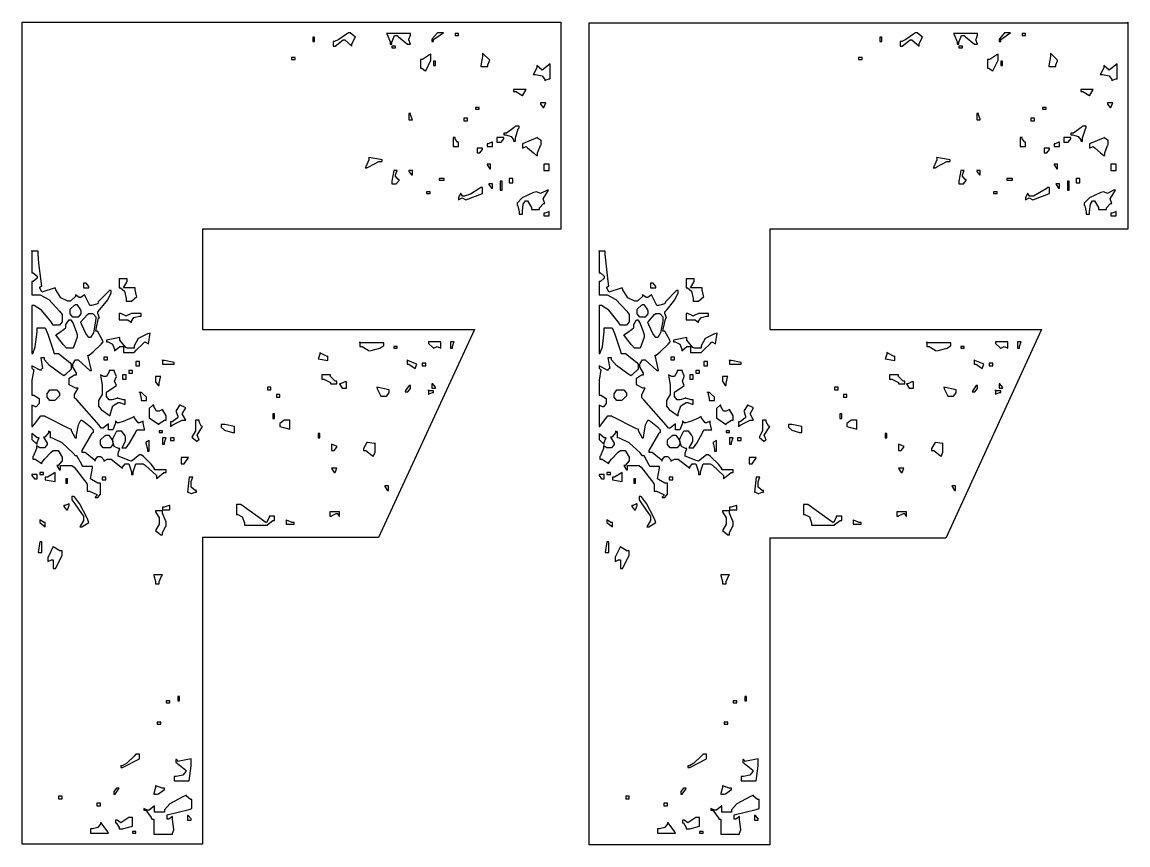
# Model space of a CAD drawing. Extents: x 85 to 270, y 27 to 328.
# Drawn here: x 158.36 to 202.25, y 194.13 to 226.8 of the extents above; entities that cross this region are included whole.
import ezdxf

# ---------------------------------------------------------------- set-up
doc = ezdxf.new("R2010")
doc.units = 0
doc.header["$MEASUREMENT"] = 0

msp = doc.modelspace()

# ---------------------------------------------------------------- linework, layer by layer
at = {"color": 7}
for points in [[(179.74, 226.8), (179.74, 218.582), (165.523, 218.582), (165.523, 214.595), (176.319, 214.595), (172.508, 206.339), (165.523, 206.339), (165.523, 194.168), (158.361, 194.168), (158.361, 226.8), (179.74, 226.8)], [(202.248, 226.8), (202.248, 218.582), (188.031, 218.582), (188.031, 214.595), (198.826, 214.595), (195.016, 206.305), (188.031, 206.305), (188.031, 194.134), (180.869, 194.134), (180.869, 226.766), (202.248, 226.766), (202.248, 226.8)], [(169.898, 226.024), (169.969, 226.024), (169.969, 226.201), (169.898, 226.201), (169.898, 226.024)], [(170.708, 226.024), (170.708, 225.848), (170.78, 225.848), (171.097, 226.095), (171.167, 226.095), (171.45, 225.848), (171.45, 225.936), (171.564, 226.167), (171.59, 226.201), (171.38, 226.377), (171.31, 226.377), (171.23, 226.316), (170.929, 226.109), (170.764, 226.024), (170.708, 226.024)], [(172.825, 226.343), (172.852, 226.308), (172.967, 226.016), (172.967, 225.918), (173.038, 225.918), (173.038, 226.006), (173.142, 226.271), (173.178, 226.271), (173.25, 226.271), (173.294, 226.219), (173.658, 225.918), (173.779, 225.918), (173.707, 226.095), (173.716, 226.122), (173.779, 226.288), (173.779, 226.343), (172.825, 226.343)], [(174.625, 226.095), (174.625, 226.024), (174.695, 226.024), (174.695, 226.113), (175.022, 226.333), (175.084, 226.377), (174.872, 226.377), (174.844, 226.369), (174.642, 226.139), (174.625, 226.095)], [(175.543, 226.271), (175.683, 226.271), (175.683, 226.343), (175.543, 226.343), (175.543, 226.271)], [(192.404, 226.024), (192.476, 226.024), (192.476, 226.201), (192.404, 226.201), (192.404, 226.024)], [(193.216, 226.024), (193.216, 225.848), (193.286, 225.848), (193.605, 226.095), (193.675, 226.095), (193.958, 225.848), (193.958, 225.936), (194.07, 226.167), (194.098, 226.201), (193.887, 226.377), (193.815, 226.377), (193.736, 226.316), (193.437, 226.109), (193.271, 226.024), (193.216, 226.024)], [(195.333, 226.343), (195.359, 226.308), (195.475, 226.016), (195.475, 225.918), (195.545, 225.918), (195.545, 226.006), (195.65, 226.271), (195.685, 226.271), (195.756, 226.271), (195.8, 226.219), (196.164, 225.918), (196.285, 225.918), (196.215, 226.095), (196.223, 226.122), (196.285, 226.288), (196.285, 226.343), (195.333, 226.343)], [(197.133, 226.095), (197.133, 226.024), (197.203, 226.024), (197.203, 226.113), (197.529, 226.333), (197.592, 226.377), (197.379, 226.377), (197.352, 226.369), (197.149, 226.139), (197.133, 226.095)], [(198.049, 226.271), (198.191, 226.271), (198.191, 226.343), (198.049, 226.343), (198.049, 226.271)], [(173.038, 225.778), (173.178, 225.778), (173.178, 225.848), (173.038, 225.848), (173.038, 225.778)], [(195.545, 225.778), (195.685, 225.778), (195.685, 225.848), (195.545, 225.848), (195.545, 225.778)], [(169.051, 225.319), (169.193, 225.319), (169.193, 225.389), (169.051, 225.389), (169.051, 225.319)], [(174.166, 225.319), (174.166, 224.966), (174.219, 224.966), (174.351, 224.878), (174.378, 224.86), (174.589, 225.285), (174.589, 225.531), (174.535, 225.505), (174.258, 225.319), (174.166, 225.319)], [(174.695, 225.072), (174.765, 225.072), (174.765, 225.249), (174.695, 225.249), (174.695, 225.072)], [(176.635, 225.565), (176.635, 225.433), (176.573, 225.064), (176.565, 225.036), (176.848, 225.036), (176.848, 225.098), (176.909, 225.258), (176.918, 225.285), (176.635, 225.565)], [(178.999, 224.896), (178.788, 225.072), (178.788, 224.984), (178.672, 224.755), (178.646, 224.719), (178.733, 224.719), (178.995, 224.663), (179.105, 224.521), (179.105, 224.473), (179.131, 224.491), (179.27, 224.543), (179.317, 224.543), (179.317, 225.142), (178.999, 224.896)], [(191.558, 225.319), (191.699, 225.319), (191.699, 225.389), (191.558, 225.389), (191.558, 225.319)], [(196.674, 225.319), (196.674, 224.966), (196.726, 224.966), (196.858, 224.878), (196.886, 224.86), (197.097, 225.285), (197.097, 225.531), (197.043, 225.505), (196.766, 225.319), (196.674, 225.319)], [(197.203, 225.072), (197.273, 225.072), (197.273, 225.249), (197.203, 225.249), (197.203, 225.072)], [(199.179, 225.565), (199.179, 225.433), (199.116, 225.064), (199.107, 225.036), (199.39, 225.036), (199.39, 225.098), (199.45, 225.258), (199.46, 225.285), (199.179, 225.565)], [(201.506, 224.896), (201.296, 225.072), (201.296, 224.984), (201.18, 224.755), (201.154, 224.719), (201.24, 224.719), (201.502, 224.663), (201.613, 224.521), (201.613, 224.473), (201.639, 224.491), (201.778, 224.543), (201.825, 224.543), (201.825, 225.142), (201.506, 224.896)], [(177.87, 224.12), (177.87, 224.05), (177.958, 224.05), (178.195, 223.9), (178.223, 223.873), (178.365, 224.12), (177.87, 224.12)], [(200.378, 224.12), (200.378, 224.05), (200.466, 224.05), (200.703, 223.9), (200.731, 223.873), (200.871, 224.12), (200.378, 224.12)], [(176.353, 223.344), (176.495, 223.344), (176.495, 223.415), (176.353, 223.415), (176.353, 223.344)], [(178.929, 223.591), (178.929, 223.547), (179.035, 223.415), (179.071, 223.415), (179.141, 223.591), (178.929, 223.591)], [(198.86, 223.344), (199.003, 223.344), (199.003, 223.415), (198.86, 223.415), (198.86, 223.344)], [(201.436, 223.591), (201.436, 223.547), (201.541, 223.415), (201.577, 223.415), (201.648, 223.591), (201.436, 223.591)], [(173.707, 223.168), (173.707, 222.92), (173.849, 222.92), (173.839, 222.947), (173.779, 223.113), (173.779, 223.168), (173.707, 223.168)], [(175.896, 222.885), (176.036, 222.885), (176.036, 222.992), (175.896, 222.992), (175.896, 222.885)], [(196.251, 223.168), (196.251, 222.92), (196.391, 222.92), (196.382, 222.947), (196.321, 223.113), (196.321, 223.168), (196.251, 223.168)], [(198.402, 222.885), (198.544, 222.885), (198.544, 222.992), (198.402, 222.992), (198.402, 222.885)], [(177.483, 222.39), (177.483, 222.32), (177.553, 222.32), (177.768, 222.264), (177.87, 222.122), (177.87, 222.074), (177.94, 222.074), (177.94, 222.206), (178.055, 222.568), (178.083, 222.603), (178.083, 222.673), (177.94, 222.673), (177.887, 222.621), (177.584, 222.39), (177.483, 222.39)], [(199.989, 222.39), (199.989, 222.32), (200.061, 222.32), (200.276, 222.264), (200.378, 222.122), (200.378, 222.074), (200.448, 222.074), (200.448, 222.206), (200.562, 222.568), (200.59, 222.603), (200.59, 222.673), (200.448, 222.673), (200.394, 222.621), (200.09, 222.39), (199.989, 222.39)], [(175.471, 222.214), (175.471, 221.861), (175.683, 221.861), (175.683, 222.038), (175.647, 222.038), (175.543, 222.17), (175.543, 222.214), (175.471, 222.214)], [(177.201, 222.214), (177.201, 222.038), (177.341, 222.038), (177.376, 222.038), (177.483, 222.17), (177.483, 222.214), (177.201, 222.214)], [(178.223, 221.967), (178.223, 221.791), (178.365, 221.861), (178.425, 221.809), (178.66, 221.607), (178.781, 221.508), (178.822, 221.508), (178.822, 221.615), (178.937, 221.899), (178.965, 221.933), (178.965, 222.11), (178.929, 222.11), (178.822, 222.188), (178.822, 222.214), (178.223, 221.967)], [(197.979, 222.214), (197.979, 221.861), (198.191, 221.861), (198.191, 222.038), (198.155, 222.038), (198.049, 222.17), (198.049, 222.214), (197.979, 222.214)], [(199.708, 222.214), (199.708, 222.038), (199.849, 222.038), (199.883, 222.038), (199.989, 222.17), (199.989, 222.214), (199.708, 222.214)], [(200.731, 221.967), (200.731, 221.791), (200.871, 221.861), (200.933, 221.809), (201.166, 221.607), (201.289, 221.508), (201.33, 221.508), (201.33, 221.615), (201.444, 221.899), (201.472, 221.933), (201.472, 222.11), (201.436, 222.11), (201.33, 222.188), (201.33, 222.214), (200.731, 221.967)], [(176.425, 221.791), (176.425, 221.615), (176.495, 221.615), (176.529, 221.615), (176.635, 221.747), (176.635, 221.791), (176.425, 221.791)], [(176.812, 221.967), (176.812, 221.861), (177.024, 221.861), (177.024, 222.038), (177.006, 222.03), (176.86, 221.967), (176.812, 221.967)], [(198.931, 221.791), (198.931, 221.615), (199.003, 221.615), (199.037, 221.615), (199.143, 221.747), (199.143, 221.791), (198.931, 221.791)], [(199.319, 221.967), (199.319, 221.861), (199.532, 221.861), (199.532, 222.038), (199.514, 222.03), (199.368, 221.967), (199.319, 221.967)], [(172.12, 221.438), (172.12, 221.333), (172.005, 221.059), (171.979, 221.015), (172.049, 221.015), (172.12, 221.059), (172.516, 221.262), (172.649, 221.262), (172.649, 221.332), (172.579, 221.342), (172.138, 221.422), (172.12, 221.438)], [(194.663, 221.438), (194.663, 221.333), (194.547, 221.059), (194.521, 221.015), (194.593, 221.015), (194.663, 221.059), (195.06, 221.262), (195.192, 221.262), (195.192, 221.332), (195.112, 221.342), (194.671, 221.422), (194.663, 221.438)], [(173.108, 220.909), (173.038, 220.486), (173.038, 220.38), (173.178, 220.38), (173.212, 220.38), (173.32, 220.512), (173.32, 220.556), (173.284, 220.556), (173.178, 220.689), (173.178, 220.733), (173.25, 220.909), (173.108, 220.909)], [(173.707, 220.909), (173.707, 220.865), (173.813, 220.733), (173.849, 220.733), (173.849, 220.909), (173.707, 220.909)], [(176.812, 221.156), (176.82, 221.13), (176.919, 220.979), (176.954, 220.979), (176.954, 221.156), (176.812, 221.156)], [(179.071, 220.909), (179.281, 220.909), (179.281, 221.156), (179.071, 221.156), (179.071, 220.909)], [(195.615, 220.909), (195.545, 220.486), (195.545, 220.38), (195.685, 220.38), (195.72, 220.38), (195.828, 220.512), (195.828, 220.556), (195.792, 220.556), (195.685, 220.689), (195.685, 220.733), (195.756, 220.909), (195.615, 220.909)], [(196.251, 220.909), (196.251, 220.865), (196.355, 220.733), (196.391, 220.733), (196.391, 220.909), (196.251, 220.909)], [(199.319, 221.156), (199.328, 221.13), (199.427, 220.979), (199.46, 220.979), (199.46, 221.156), (199.319, 221.156)], [(201.577, 220.909), (201.789, 220.909), (201.789, 221.156), (201.577, 221.156), (201.577, 220.909)], [(174.908, 220.522), (175.118, 220.522), (175.118, 220.592), (174.908, 220.592), (174.908, 220.522)], [(176.882, 220.38), (176.891, 220.354), (176.99, 220.204), (177.024, 220.204), (177.024, 220.38), (176.882, 220.38)], [(177.341, 220.133), (177.411, 220.133), (177.411, 220.486), (177.341, 220.486), (177.341, 220.133)], [(177.694, 220.416), (177.836, 220.416), (177.836, 220.592), (177.694, 220.592), (177.694, 220.416)], [(197.449, 220.522), (197.662, 220.522), (197.662, 220.592), (197.449, 220.592), (197.449, 220.522)], [(199.39, 220.38), (199.398, 220.354), (199.497, 220.204), (199.532, 220.204), (199.532, 220.38), (199.39, 220.38)], [(199.849, 220.133), (199.919, 220.133), (199.919, 220.486), (199.849, 220.486), (199.849, 220.133)], [(200.201, 220.416), (200.342, 220.416), (200.342, 220.592), (200.201, 220.592), (200.201, 220.416)], [(174.413, 219.993), (174.555, 219.993), (174.555, 220.063), (174.413, 220.063), (174.413, 219.993)], [(175.824, 219.887), (175.824, 219.914), (175.77, 219.993), (175.754, 219.993), (175.683, 219.817), (175.683, 219.745), (175.824, 219.817), (175.966, 219.745), (176.635, 219.993), (176.635, 220.24), (176.565, 220.24), (176.494, 220.179), (176.155, 219.971), (175.907, 219.887), (175.824, 219.887)], [(178.929, 219.993), (178.788, 220.063), (178.664, 220.029), (178.213, 219.825), (178.012, 219.607), (178.012, 219.534), (178.029, 219.508), (178.083, 219.264), (178.083, 219.181), (178.223, 219.181), (178.223, 219.28), (178.253, 219.578), (178.336, 219.71), (178.365, 219.71), (178.417, 219.71), (178.576, 219.446), (178.576, 219.358), (178.894, 219.358), (178.894, 219.42), (179.051, 219.604), (179.105, 219.604), (179.035, 219.781), (179.247, 220.133), (179.211, 220.133), (178.929, 219.993)], [(196.92, 219.993), (197.062, 219.993), (197.062, 220.063), (196.92, 220.063), (196.92, 219.993)], [(198.331, 219.887), (198.331, 219.914), (198.278, 219.993), (198.261, 219.993), (198.191, 219.817), (198.191, 219.745), (198.331, 219.817), (198.473, 219.745), (199.143, 219.993), (199.143, 220.24), (199.073, 220.24), (199.001, 220.179), (198.498, 219.887), (198.331, 219.887)], [(201.436, 219.993), (201.296, 220.063), (201.172, 220.029), (200.721, 219.825), (200.518, 219.607), (200.518, 219.534), (200.536, 219.508), (200.59, 219.264), (200.59, 219.181), (200.731, 219.181), (200.731, 219.28), (200.761, 219.578), (200.843, 219.71), (200.871, 219.71), (200.924, 219.71), (201.083, 219.446), (201.083, 219.358), (201.4, 219.358), (201.4, 219.42), (201.559, 219.604), (201.613, 219.604), (201.542, 219.781), (201.753, 220.133), (201.683, 220.133), (201.436, 219.993)], [(179.071, 219.215), (179.071, 219.111), (179.281, 219.111), (179.281, 219.287), (179.254, 219.269), (179.116, 219.215), (179.071, 219.215)], [(201.577, 219.215), (201.577, 219.111), (201.789, 219.111), (201.789, 219.287), (201.761, 219.269), (201.622, 219.215), (201.577, 219.215)], [(158.75, 217.734), (158.75, 216.852), (158.802, 216.852), (158.962, 216.72), (158.962, 216.676), (158.962, 216.632), (158.802, 216.499), (158.75, 216.499), (158.75, 215.97), (158.962, 215.97), (159.075, 215.97), (159.416, 215.781), (159.851, 215.327), (159.949, 215.194), (159.949, 214.948), (159.949, 214.904), (159.843, 214.771), (159.808, 214.771), (159.596, 214.771), (159.508, 214.904), (159.133, 215.358), (158.845, 215.547), (158.75, 215.547), (158.75, 213.643), (158.783, 213.643), (158.882, 213.903), (158.952, 214.498), (158.962, 214.665), (159.243, 214.665), (159.278, 214.665), (159.384, 214.406), (159.578, 213.811), (159.632, 213.643), (159.799, 213.643), (160.257, 213.29), (160.302, 213.218), (160.302, 213.114), (160.302, 213.026), (160.065, 212.797), (160.021, 212.761), (159.897, 212.841), (159.446, 213.167), (159.243, 213.392), (159.243, 213.467), (159.103, 213.467), (159.173, 213.042), (159.155, 213.042), (159.103, 212.99), (159.103, 212.972), (158.75, 213.148), (158.75, 213.078), (158.75, 213.061), (158.802, 213.008), (158.82, 213.008), (158.75, 212.585), (158.75, 211.983), (158.82, 211.983), (159.033, 211.851), (159.033, 211.807), (159.033, 211.703), (159.033, 211.659), (158.925, 211.526), (158.89, 211.526), (158.75, 211.596), (158.75, 210.749), (158.778, 210.749), (158.86, 210.856), (159.049, 211.103), (159.103, 211.173), (159.243, 211.173), (159.287, 211.139), (160.169, 210.698), (160.302, 210.644), (160.31, 210.592), (160.463, 210.292), (160.514, 210.292), (160.522, 210.406), (160.593, 210.816), (160.692, 210.997), (160.726, 210.997), (160.805, 210.945), (161.073, 210.733), (161.183, 210.613), (161.183, 210.572), (161.183, 210.502), (161.113, 210.45), (160.734, 209.798), (160.726, 209.726), (160.859, 209.726), (161.219, 209.436), (161.255, 209.374), (161.255, 209.418), (161.36, 209.55), (161.396, 209.55), (161.466, 209.55), (161.492, 209.542), (161.608, 209.416), (161.608, 209.374), (161.749, 209.444), (161.889, 209.444), (162.348, 209.091), (162.348, 209.135), (162.454, 209.267), (162.49, 209.267), (162.56, 209.267), (162.595, 209.267), (162.701, 208.951), (162.701, 208.844), (162.771, 208.844), (162.771, 208.951), (162.877, 209.267), (162.913, 209.267), (163.16, 209.267), (163.248, 209.215), (163.689, 208.806), (163.689, 208.668), (163.733, 208.712), (163.991, 208.915), (164.078, 208.915), (164.078, 209.021), (163.619, 209.021), (163.619, 209.08), (163.486, 209.255), (163.178, 209.55), (163.09, 209.62), (163.019, 209.62), (162.701, 209.374), (162.613, 209.392), (162.172, 209.564), (162.172, 209.62), (162.172, 209.69), (162.242, 209.867), (162.187, 209.867), (162.021, 209.951), (161.961, 210.154), (161.961, 210.22), (161.977, 210.282), (162.122, 210.572), (162.172, 210.572), (162.242, 210.572), (162.294, 210.572), (162.436, 210.37), (162.454, 210.326), (162.454, 210.149), (162.314, 209.903), (162.454, 209.903), (162.497, 209.903), (162.629, 210.085), (162.859, 210.494), (162.913, 210.608), (163.23, 210.608), (163.22, 210.636), (163.16, 210.88), (163.16, 210.961), (163.019, 210.891), (162.965, 210.891), (162.824, 211.093), (162.807, 211.138), (162.719, 211.093), (162.378, 210.949), (162.197, 210.891), (162.137, 210.891), (162.137, 210.909), (162.083, 210.961), (162.065, 210.961), (162.065, 210.873), (161.96, 210.608), (161.925, 210.608), (161.785, 210.608), (161.785, 210.855), (161.572, 210.679), (161.502, 210.679), (161.414, 210.803), (160.532, 211.8), (160.444, 211.879), (160.444, 212.019), (160.584, 212.266), (160.496, 212.266), (160.231, 212.398), (160.231, 212.442), (160.231, 212.619), (160.231, 212.663), (160.442, 212.795), (160.514, 212.795), (160.514, 212.865), (160.373, 213.114), (160.373, 213.218), (160.382, 213.246), (160.481, 213.395), (160.514, 213.395), (160.584, 213.395), (161.043, 212.972), (161.113, 212.972), (160.973, 213.571), (161.024, 213.571), (161.18, 213.703), (161.492, 214.012), (161.572, 214.1), (161.554, 214.172), (161.356, 214.525), (161.29, 214.525), (161.298, 214.613), (161.397, 215.054), (161.432, 215.054), (161.36, 215.23), (161.36, 215.301), (161.448, 215.389), (161.757, 215.777), (161.889, 216.055), (161.889, 216.147), (161.827, 216.138), (161.386, 215.698), (161.36, 215.617), (161.316, 215.601), (161.11, 215.547), (161.043, 215.547), (160.831, 215.97), (160.69, 215.864), (160.62, 215.864), (160.478, 215.97), (160.478, 215.91), (160.302, 215.742), (160.267, 215.724), (160.175, 215.724), (159.901, 215.856), (159.694, 216.165), (159.668, 216.253), (159.139, 216.076), (159.067, 216.253), (159.067, 216.271), (159.121, 216.323), (159.139, 216.323), (159.111, 216.509), (159.027, 217.224), (158.997, 217.581), (158.997, 217.7), (158.75, 217.7), (158.75, 217.734)], [(181.258, 217.734), (181.258, 216.852), (181.31, 216.852), (181.468, 216.72), (181.468, 216.676), (181.468, 216.632), (181.31, 216.499), (181.258, 216.499), (181.258, 215.97), (181.468, 215.97), (181.581, 215.97), (181.923, 215.781), (182.359, 215.327), (182.456, 215.194), (182.456, 214.948), (182.456, 214.904), (182.35, 214.771), (182.316, 214.771), (182.104, 214.771), (182.015, 214.904), (181.641, 215.358), (181.352, 215.547), (181.258, 215.547), (181.258, 213.643), (181.291, 213.643), (181.39, 213.903), (181.459, 214.498), (181.468, 214.665), (181.751, 214.665), (181.785, 214.665), (181.892, 214.406), (182.086, 213.811), (182.14, 213.643), (182.306, 213.643), (182.765, 213.29), (182.809, 213.218), (182.809, 213.114), (182.809, 213.026), (182.571, 212.797), (182.527, 212.761), (182.403, 212.841), (181.953, 213.167), (181.751, 213.392), (181.751, 213.467), (181.61, 213.467), (181.681, 213.042), (181.663, 213.042), (181.61, 212.99), (181.61, 212.972), (181.258, 213.148), (181.258, 213.078), (181.258, 213.061), (181.31, 213.008), (181.328, 213.008), (181.258, 212.585), (181.258, 211.983), (181.328, 211.983), (181.54, 211.851), (181.54, 211.807), (181.54, 211.703), (181.54, 211.659), (181.433, 211.526), (181.398, 211.526), (181.258, 211.596), (181.258, 210.749), (181.284, 210.749), (181.366, 210.856), (181.556, 211.103), (181.61, 211.173), (181.751, 211.173), (181.795, 211.139), (182.677, 210.698), (182.809, 210.644), (182.818, 210.592), (182.97, 210.292), (183.021, 210.292), (183.03, 210.406), (183.1, 210.816), (183.199, 210.997), (183.232, 210.997), (183.311, 210.945), (183.581, 210.733), (183.691, 210.613), (183.691, 210.572), (183.691, 210.502), (183.619, 210.45), (183.241, 209.798), (183.232, 209.726), (183.364, 209.726), (183.726, 209.436), (183.761, 209.374), (183.761, 209.418), (183.867, 209.55), (183.903, 209.55), (183.974, 209.55), (184, 209.542), (184.114, 209.416), (184.114, 209.374), (184.256, 209.444), (184.397, 209.444), (184.856, 209.091), (184.856, 209.135), (184.96, 209.267), (184.996, 209.267), (185.068, 209.267), (185.102, 209.267), (185.208, 208.951), (185.208, 208.844), (185.279, 208.844), (185.279, 208.951), (185.385, 209.267), (185.421, 209.267), (185.667, 209.267), (185.756, 209.215), (186.196, 208.806), (186.196, 208.668), (186.241, 208.712), (186.497, 208.915), (186.583, 208.915), (186.583, 209.021), (186.126, 209.021), (186.126, 209.08), (185.994, 209.255), (185.685, 209.55), (185.597, 209.62), (185.525, 209.62), (185.208, 209.374), (185.12, 209.392), (184.679, 209.564), (184.679, 209.62), (184.679, 209.69), (184.749, 209.867), (184.694, 209.867), (184.529, 209.951), (184.467, 210.154), (184.467, 210.22), (184.485, 210.282), (184.629, 210.572), (184.679, 210.572), (184.749, 210.572), (184.802, 210.572), (184.944, 210.37), (184.962, 210.326), (184.962, 210.149), (184.82, 209.903), (184.962, 209.903), (185.004, 209.903), (185.137, 210.085), (185.367, 210.494), (185.421, 210.608), (185.738, 210.608), (185.728, 210.636), (185.667, 210.88), (185.667, 210.961), (185.525, 210.891), (185.471, 210.891), (185.331, 211.093), (185.315, 211.138), (185.226, 211.093), (184.886, 210.949), (184.704, 210.891), (184.643, 210.891), (184.643, 210.909), (184.59, 210.961), (184.573, 210.961), (184.573, 210.873), (184.467, 210.608), (184.433, 210.608), (184.29, 210.608), (184.29, 210.855), (184.08, 210.679), (184.01, 210.679), (183.921, 210.803), (183.039, 211.8), (182.951, 211.879), (182.951, 212.019), (183.092, 212.266), (183.003, 212.266), (182.739, 212.398), (182.739, 212.442), (182.739, 212.619), (182.739, 212.663), (182.95, 212.795), (183.021, 212.795), (183.021, 212.865), (182.879, 213.114), (182.879, 213.218), (182.888, 213.246), (182.987, 213.395), (183.021, 213.395), (183.092, 213.395), (183.551, 212.972), (183.621, 212.972), (183.48, 213.571), (183.531, 213.571), (183.687, 213.703), (184, 214.012), (184.08, 214.1), (184.062, 214.172), (183.864, 214.525), (183.797, 214.525), (183.805, 214.613), (183.905, 215.054), (183.938, 215.054), (183.867, 215.23), (183.867, 215.301), (183.956, 215.389), (184.264, 215.777), (184.397, 216.055), (184.397, 216.147), (184.335, 216.138), (183.894, 215.698), (183.867, 215.617), (183.823, 215.601), (183.618, 215.547), (183.551, 215.547), (183.338, 215.97), (183.198, 215.864), (183.128, 215.864), (182.985, 215.97), (182.985, 215.91), (182.809, 215.742), (182.775, 215.724), (182.682, 215.724), (182.408, 215.856), (182.2, 216.165), (182.174, 216.253), (181.645, 216.076), (181.574, 216.253), (181.574, 216.271), (181.627, 216.323), (181.645, 216.323), (181.618, 216.509), (181.535, 217.224), (181.504, 217.581), (181.504, 217.7), (181.258, 217.7), (181.258, 217.734)], [(160.796, 216.429), (160.796, 216.253), (161.007, 216.253), (161.007, 216.297), (160.901, 216.429), (160.867, 216.429), (160.796, 216.429)], [(162.208, 216.606), (162.208, 216.253), (162.261, 216.253), (162.427, 216.12), (162.49, 215.823), (162.49, 215.724), (162.701, 215.724), (162.913, 215.9), (162.903, 215.928), (162.843, 216.172), (162.843, 216.253), (162.384, 216.253), (162.524, 216.499), (162.524, 216.606), (162.208, 216.606)], [(183.304, 216.429), (183.304, 216.253), (183.515, 216.253), (183.515, 216.297), (183.408, 216.429), (183.374, 216.429), (183.304, 216.429)], [(184.715, 216.606), (184.715, 216.253), (184.769, 216.253), (184.934, 216.12), (184.996, 215.823), (184.996, 215.724), (185.208, 215.724), (185.421, 215.9), (185.411, 215.928), (185.349, 216.172), (185.349, 216.253), (184.892, 216.253), (185.032, 216.499), (185.032, 216.606), (184.715, 216.606)], [(160.478, 215.583), (160.53, 215.583), (160.672, 215.379), (160.69, 215.335), (160.69, 215.265), (160.69, 215.221), (160.584, 215.088), (160.55, 215.088), (160.408, 215.088), (160.372, 215.088), (160.267, 215.221), (160.267, 215.265), (160.267, 215.335), (160.267, 215.397), (160.442, 215.557), (160.478, 215.583)], [(182.985, 215.583), (183.038, 215.583), (183.18, 215.379), (183.198, 215.335), (183.198, 215.265), (183.198, 215.221), (183.09, 215.088), (183.056, 215.088), (182.915, 215.088), (182.879, 215.088), (182.775, 215.221), (182.775, 215.265), (182.775, 215.335), (182.775, 215.397), (182.95, 215.557), (182.985, 215.583)], [(161.007, 215.23), (161.149, 215.23), (161.175, 215.222), (161.29, 215.097), (161.29, 215.054), (161.28, 214.922), (161.193, 214.467), (161.08, 214.277), (161.043, 214.277), (161.005, 214.277), (160.893, 214.432), (160.725, 214.781), (160.69, 214.878), (160.698, 214.904), (160.953, 215.196), (161.007, 215.23)], [(162.208, 215.23), (162.208, 214.982), (162.56, 214.982), (162.701, 214.878), (162.701, 214.926), (162.801, 215.068), (163.016, 215.124), (163.09, 215.124), (163.09, 215.23), (162.771, 215.23), (162.701, 215.23), (162.506, 215.142), (162.49, 215.124), (162.472, 215.142), (162.274, 215.23), (162.208, 215.23)], [(183.515, 215.23), (183.657, 215.23), (183.683, 215.222), (183.797, 215.097), (183.797, 215.054), (183.788, 214.922), (183.7, 214.467), (183.588, 214.277), (183.551, 214.277), (183.512, 214.277), (183.4, 214.432), (183.232, 214.781), (183.198, 214.878), (183.206, 214.904), (183.461, 215.196), (183.515, 215.23)], [(184.715, 215.23), (184.715, 214.982), (185.068, 214.982), (185.208, 214.878), (185.208, 214.926), (185.309, 215.068), (185.524, 215.124), (185.597, 215.124), (185.597, 215.23), (185.279, 215.23), (185.207, 215.23), (185.014, 215.142), (184.996, 215.124), (184.978, 215.142), (184.78, 215.23), (184.715, 215.23)], [(160.267, 214.982), (160.295, 214.982), (160.382, 214.829), (160.514, 214.481), (160.55, 214.383), (160.54, 214.295), (160.387, 213.854), (160.338, 213.854), (160.161, 213.854), (160.12, 213.854), (159.997, 213.986), (159.763, 214.295), (159.702, 214.383), (159.763, 214.419), (160.091, 214.657), (160.091, 214.735), (160.091, 214.798), (160.223, 214.982), (160.267, 214.982)], [(182.775, 214.982), (182.802, 214.982), (182.888, 214.829), (183.02, 214.481), (183.056, 214.383), (183.046, 214.295), (182.894, 213.854), (182.845, 213.854), (182.703, 213.854), (182.662, 213.854), (182.541, 213.986), (182.306, 214.295), (182.246, 214.383), (182.306, 214.419), (182.633, 214.657), (182.633, 214.735), (182.633, 214.798), (182.739, 214.982), (182.775, 214.982)], [(162.807, 213.854), (162.524, 213.854), (162.471, 213.881), (162.242, 214.179), (162.242, 214.277), (161.713, 214.172), (161.713, 214.1), (161.772, 214.1), (161.951, 214.018), (162.031, 213.815), (162.031, 213.747), (162.242, 213.924), (162.384, 213.924), (162.384, 213.677), (162.771, 213.677), (162.804, 213.677), (162.907, 213.783), (163.158, 214.03), (163.23, 214.1), (163.372, 214.03), (163.442, 214.453), (163.336, 214.427), (162.965, 214.234), (162.807, 213.949), (162.807, 213.854)], [(185.315, 213.854), (185.032, 213.854), (184.978, 213.881), (184.749, 214.179), (184.749, 214.277), (184.22, 214.172), (184.22, 214.1), (184.279, 214.1), (184.459, 214.018), (184.539, 213.815), (184.539, 213.747), (184.749, 213.924), (184.892, 213.924), (184.892, 213.677), (185.279, 213.677), (185.312, 213.677), (185.415, 213.783), (185.666, 214.03), (185.738, 214.1), (185.878, 214.03), (185.95, 214.453), (185.844, 214.427), (185.473, 214.234), (185.315, 213.949), (185.315, 213.854)], [(171.767, 214.1), (171.767, 213.924), (171.855, 213.924), (172.093, 213.775), (172.12, 213.747), (172.216, 213.765), (172.565, 213.859), (172.721, 213.963), (172.721, 213.996), (172.721, 214.066), (171.767, 214.066), (171.767, 214.1)], [(173.108, 213.854), (173.25, 213.854), (173.25, 213.924), (173.108, 213.924), (173.108, 213.854)], [(174.485, 214.1), (174.485, 214.04), (174.66, 213.881), (174.695, 213.854), (174.837, 213.924), (174.978, 213.854), (174.978, 214.1), (174.485, 214.1)], [(175.367, 214.1), (175.367, 213.854), (175.437, 213.854), (175.437, 213.916), (175.497, 214.074), (175.507, 214.1), (175.367, 214.1)], [(194.274, 214.1), (194.274, 213.924), (194.363, 213.924), (194.6, 213.775), (194.627, 213.747), (194.724, 213.765), (195.072, 213.859), (195.227, 213.963), (195.227, 213.996), (195.227, 214.066), (194.274, 214.066), (194.274, 214.1)], [(195.615, 213.854), (195.756, 213.854), (195.756, 213.924), (195.615, 213.924), (195.615, 213.854)], [(196.99, 214.1), (196.99, 214.04), (197.167, 213.881), (197.203, 213.854), (197.343, 213.924), (197.485, 213.854), (197.485, 214.1), (196.99, 214.1)], [(197.872, 214.1), (197.872, 213.854), (197.944, 213.854), (197.944, 213.916), (198.005, 214.074), (198.015, 214.1), (197.872, 214.1)], [(161.608, 213.395), (161.749, 213.395), (161.749, 213.501), (161.608, 213.501), (161.608, 213.395)], [(162.877, 213.148), (163.019, 213.148), (163.019, 213.324), (162.877, 213.324), (162.877, 213.148)], [(163.935, 213.395), (163.935, 213.218), (164.394, 213.218), (164.394, 213.29), (164.006, 213.36), (163.935, 213.36), (163.935, 213.395)], [(170.179, 213.677), (170.179, 213.616), (170.118, 213.458), (170.109, 213.431), (170.498, 213.36), (170.498, 213.537), (170.47, 213.528), (170.206, 213.651), (170.179, 213.677)], [(173.637, 213.395), (173.637, 213.218), (173.716, 213.218), (173.919, 213.07), (173.955, 213.042), (174.026, 213.218), (173.99, 213.228), (173.671, 213.368), (173.637, 213.395)], [(184.114, 213.395), (184.256, 213.395), (184.256, 213.501), (184.114, 213.501), (184.114, 213.395)], [(185.421, 213.148), (185.561, 213.148), (185.561, 213.324), (185.421, 213.324), (185.421, 213.148)], [(186.443, 213.395), (186.443, 213.218), (186.902, 213.218), (186.902, 213.29), (186.513, 213.36), (186.443, 213.36), (186.443, 213.395)], [(192.687, 213.677), (192.687, 213.616), (192.625, 213.458), (192.617, 213.431), (193.005, 213.36), (193.005, 213.537), (192.978, 213.528), (192.721, 213.651), (192.687, 213.677)], [(196.144, 213.395), (196.144, 213.218), (196.223, 213.218), (196.426, 213.07), (196.461, 213.042), (196.533, 213.218), (196.505, 213.228), (196.179, 213.368), (196.144, 213.395)], [(161.819, 212.972), (161.819, 212.911), (161.713, 212.725), (161.678, 212.725), (161.608, 212.725), (161.466, 212.795), (161.536, 212.372), (161.536, 212.019), (161.396, 211.773), (161.396, 211.596), (161.396, 211.554), (161.505, 211.425), (161.775, 211.218), (161.855, 211.173), (161.863, 211.262), (161.968, 211.57), (162.173, 211.703), (162.242, 211.703), (162.268, 211.685), (162.407, 211.631), (162.454, 211.631), (162.454, 211.807), (162.374, 211.807), (162.163, 211.871), (162.137, 211.879), (162.119, 211.861), (161.921, 211.807), (161.855, 211.807), (161.819, 211.807), (161.713, 211.939), (161.713, 211.983), (161.713, 212.019), (161.713, 212.108), (162.039, 212.328), (162.101, 212.372), (162.031, 212.549), (162.101, 212.725), (162.092, 212.753), (162.031, 212.918), (162.031, 212.972), (161.819, 212.972)], [(162.595, 212.865), (162.737, 212.865), (162.737, 212.972), (162.595, 212.972), (162.595, 212.865)], [(174.236, 213.148), (174.378, 213.148), (174.378, 213.254), (174.236, 213.254), (174.236, 213.148)], [(184.362, 212.972), (184.362, 212.911), (184.255, 212.725), (184.22, 212.725), (184.15, 212.725), (184.01, 212.795), (184.08, 212.372), (184.08, 212.019), (183.938, 211.773), (183.938, 211.596), (183.938, 211.554), (184.048, 211.425), (184.317, 211.218), (184.397, 211.173), (184.405, 211.262), (184.511, 211.57), (184.716, 211.703), (184.785, 211.703), (184.811, 211.685), (184.949, 211.631), (184.996, 211.631), (184.996, 211.807), (184.916, 211.807), (184.705, 211.871), (184.679, 211.879), (184.661, 211.861), (184.463, 211.807), (184.397, 211.807), (184.361, 211.807), (184.256, 211.939), (184.256, 211.983), (184.256, 212.019), (184.256, 212.108), (184.581, 212.328), (184.643, 212.372), (184.573, 212.549), (184.643, 212.725), (184.634, 212.753), (184.573, 212.918), (184.573, 212.972), (184.362, 212.972)], [(185.102, 212.865), (185.244, 212.865), (185.244, 212.972), (185.102, 212.972), (185.102, 212.865)], [(196.744, 213.148), (196.886, 213.148), (196.886, 213.254), (196.744, 213.254), (196.744, 213.148)], [(162.348, 212.619), (162.49, 212.619), (162.49, 212.795), (162.348, 212.795), (162.348, 212.619)], [(163.653, 212.725), (163.653, 212.549), (163.661, 212.523), (163.761, 212.372), (163.795, 212.372), (163.795, 212.46), (163.856, 212.699), (163.865, 212.725), (163.653, 212.725)], [(170.251, 212.795), (170.251, 212.619), (170.339, 212.619), (170.604, 212.487), (170.604, 212.442), (170.851, 212.442), (170.851, 212.549), (170.789, 212.549), (170.604, 212.735), (170.604, 212.795), (170.251, 212.795)], [(170.957, 212.442), (170.965, 212.416), (171.064, 212.266), (171.097, 212.266), (171.238, 212.266), (171.238, 212.513), (171.167, 212.513), (171.14, 212.505), (171.002, 212.442), (170.957, 212.442)], [(174.625, 212.442), (174.625, 212.266), (174.765, 212.266), (174.765, 212.31), (174.66, 212.442), (174.625, 212.442)], [(184.856, 212.619), (184.996, 212.619), (184.996, 212.795), (184.856, 212.795), (184.856, 212.619)], [(186.16, 212.725), (186.16, 212.549), (186.169, 212.523), (186.268, 212.372), (186.303, 212.372), (186.303, 212.46), (186.363, 212.699), (186.373, 212.725), (186.16, 212.725)], [(192.793, 212.795), (192.793, 212.619), (192.881, 212.619), (193.146, 212.487), (193.146, 212.442), (193.392, 212.442), (193.392, 212.549), (193.33, 212.549), (193.146, 212.735), (193.146, 212.795), (192.793, 212.795)], [(193.463, 212.442), (193.471, 212.416), (193.57, 212.266), (193.605, 212.266), (193.745, 212.266), (193.745, 212.513), (193.675, 212.513), (193.647, 212.505), (193.508, 212.442), (193.463, 212.442)], [(197.133, 212.442), (197.133, 212.266), (197.273, 212.266), (197.281, 212.299), (197.17, 212.442), (197.133, 212.442)], [(159.492, 212.196), (159.702, 212.196), (159.737, 212.196), (159.844, 212.064), (159.844, 212.019), (159.844, 211.959), (159.667, 211.791), (159.632, 211.773), (159.492, 211.773), (159.456, 211.773), (159.349, 211.905), (159.349, 211.949), (159.349, 212.019), (159.358, 212.047), (159.457, 212.196), (159.492, 212.196)], [(163.019, 212.126), (163.036, 212.1), (163.09, 211.855), (163.09, 211.773), (163.3, 211.773), (163.3, 211.843), (163.3, 211.905), (163.124, 212.073), (163.09, 212.09), (163.019, 212.09), (163.019, 212.126)], [(168.099, 212.196), (168.239, 212.196), (168.239, 212.302), (168.099, 212.302), (168.099, 212.196)], [(168.451, 211.913), (168.592, 211.913), (168.592, 212.019), (168.451, 212.019), (168.451, 211.913)], [(172.438, 212.302), (172.455, 212.241), (172.599, 211.949), (172.649, 211.949), (172.791, 211.949), (172.825, 211.949), (172.931, 212.082), (172.931, 212.126), (172.931, 212.196), (172.438, 212.302)], [(173.567, 212.126), (173.637, 212.126), (173.671, 212.126), (173.779, 212.258), (173.779, 212.302), (173.779, 212.372), (173.725, 212.372), (173.583, 212.17), (173.567, 212.126)], [(174.485, 212.196), (174.485, 212.019), (174.511, 212.037), (174.648, 212.09), (174.695, 212.09), (174.695, 212.16), (174.485, 212.16), (174.485, 212.196)], [(181.997, 212.196), (182.21, 212.196), (182.244, 212.196), (182.35, 212.064), (182.35, 212.019), (182.35, 211.959), (182.174, 211.791), (182.14, 211.773), (181.997, 211.773), (181.962, 211.773), (181.857, 211.905), (181.857, 211.949), (181.857, 212.019), (181.865, 212.047), (181.965, 212.196), (181.997, 212.196)], [(185.561, 212.126), (185.578, 212.1), (185.631, 211.855), (185.631, 211.773), (185.844, 211.773), (185.844, 211.843), (185.844, 211.905), (185.666, 212.073), (185.631, 212.09), (185.561, 212.09), (185.561, 212.126)], [(190.606, 212.196), (190.747, 212.196), (190.747, 212.302), (190.606, 212.302), (190.606, 212.196)], [(190.959, 211.913), (191.099, 211.913), (191.099, 212.019), (190.959, 212.019), (190.959, 211.913)], [(194.946, 212.302), (194.962, 212.241), (195.107, 211.949), (195.156, 211.949), (195.298, 211.949), (195.333, 211.949), (195.439, 212.082), (195.439, 212.126), (195.439, 212.196), (194.946, 212.302)], [(196.074, 212.126), (196.144, 212.126), (196.179, 212.126), (196.285, 212.258), (196.285, 212.302), (196.285, 212.372), (196.231, 212.372), (196.091, 212.17), (196.074, 212.126)], [(196.99, 212.196), (196.99, 212.019), (197.017, 212.037), (197.156, 212.09), (197.203, 212.09), (197.203, 212.16), (196.99, 212.16), (196.99, 212.196)], [(163.406, 211.42), (163.406, 211.173), (163.406, 211.085), (163.733, 210.865), (163.795, 210.821), (163.795, 210.865), (164.006, 210.997), (164.078, 210.997), (164.078, 211.173), (163.935, 211.42), (163.795, 211.35), (163.725, 211.35), (163.689, 211.35), (163.583, 211.536), (163.583, 211.596), (163.555, 211.588), (163.406, 211.463), (163.406, 211.42)], [(164.607, 211.596), (164.465, 211.35), (164.473, 211.323), (164.535, 211.158), (164.535, 211.102), (164.509, 211.075), (164.317, 210.925), (164.254, 210.925), (164.254, 210.749), (164.314, 210.793), (164.718, 210.997), (164.853, 210.997), (164.711, 211.244), (164.853, 211.49), (164.835, 211.5), (164.633, 211.588), (164.607, 211.596)], [(185.914, 211.42), (185.914, 211.173), (185.914, 211.085), (186.241, 210.865), (186.303, 210.821), (186.303, 210.865), (186.513, 210.997), (186.583, 210.997), (186.583, 211.173), (186.443, 211.42), (186.303, 211.35), (186.231, 211.35), (186.195, 211.35), (186.09, 211.536), (186.09, 211.596), (186.063, 211.588), (185.914, 211.463), (185.914, 211.42)], [(187.149, 211.596), (187.008, 211.35), (187.016, 211.323), (187.078, 211.158), (187.078, 211.102), (187.051, 211.075), (186.859, 210.925), (186.796, 210.925), (186.796, 210.749), (186.857, 210.793), (187.26, 210.997), (187.395, 210.997), (187.255, 211.244), (187.395, 211.49), (187.368, 211.5), (187.165, 211.588), (187.149, 211.596)], [(168.311, 211.067), (168.381, 211.067), (168.381, 211.244), (168.311, 211.244), (168.311, 211.067)], [(190.817, 211.067), (190.889, 211.067), (190.889, 211.244), (190.817, 211.244), (190.817, 211.067)], [(165.24, 210.997), (165.24, 210.572), (165.1, 210.326), (165.312, 210.149), (165.312, 210.167), (165.365, 210.22), (165.383, 210.22), (165.312, 210.396), (165.523, 210.749), (165.487, 210.749), (165.383, 210.935), (165.383, 210.997), (165.24, 210.997)], [(166.265, 210.821), (166.265, 210.749), (166.265, 210.712), (166.397, 210.6), (166.705, 210.512), (166.794, 210.502), (166.794, 210.749), (166.405, 210.821), (166.265, 210.821)], [(168.592, 210.821), (168.592, 210.749), (168.981, 210.644), (168.981, 210.997), (168.768, 210.997), (168.742, 210.989), (168.592, 210.863), (168.592, 210.821)], [(187.748, 210.997), (187.748, 210.572), (187.608, 210.326), (187.818, 210.149), (187.818, 210.167), (187.872, 210.22), (187.89, 210.22), (187.818, 210.396), (188.031, 210.749), (187.995, 210.749), (187.89, 210.935), (187.89, 210.997), (187.748, 210.997)], [(188.772, 210.821), (188.772, 210.749), (188.772, 210.712), (188.904, 210.6), (189.213, 210.512), (189.301, 210.502), (189.301, 210.749), (188.913, 210.821), (188.772, 210.821)], [(191.099, 210.821), (191.099, 210.749), (191.488, 210.644), (191.488, 210.997), (191.276, 210.997), (191.248, 210.989), (191.099, 210.863), (191.099, 210.821)], [(158.75, 210.468), (158.75, 210.292), (158.75, 210.229), (158.926, 210.061), (158.962, 210.043), (158.962, 210.105), (159.023, 210.265), (159.033, 210.292), (158.961, 210.292), (158.785, 210.441), (158.75, 210.468)], [(159.42, 210.572), (159.42, 210.512), (159.261, 210.326), (159.209, 210.326), (159.349, 210.079), (159.349, 210.035), (159.243, 209.903), (159.209, 209.903), (159.067, 209.903), (158.926, 209.973), (158.926, 209.868), (158.812, 209.586), (158.786, 209.55), (158.786, 209.444), (158.874, 209.444), (159.111, 209.295), (159.139, 209.267), (159.139, 209.314), (159.247, 209.454), (159.516, 209.726), (159.596, 209.797), (159.738, 209.797), (159.79, 209.797), (159.949, 209.532), (159.949, 209.444), (159.949, 209.383), (159.79, 209.197), (159.738, 209.197), (159.746, 209.171), (159.845, 209.021), (159.879, 209.021), (159.879, 209.197), (160.338, 209.197), (160.426, 209.127), (160.927, 208.484), (160.937, 208.421), (160.937, 208.175), (161.034, 208.175), (161.326, 208.043), (161.326, 207.998), (161.308, 207.998), (161.255, 207.945), (161.255, 207.927), (161.326, 207.927), (161.36, 207.927), (161.466, 208.059), (161.466, 208.103), (161.466, 208.492), (161.368, 208.492), (161.113, 208.642), (161.079, 208.668), (161.149, 209.091), (161.149, 209.161), (160.76, 209.161), (160.725, 209.233), (160.539, 209.586), (160.478, 209.586), (160.38, 209.7), (159.945, 210.097), (159.562, 210.283), (159.492, 210.292), (159.492, 210.538), (159.42, 210.538), (159.42, 210.572)], [(161.678, 210.396), (161.749, 210.396), (161.801, 210.396), (161.943, 210.193), (161.961, 210.149), (161.961, 210.079), (161.961, 210.035), (161.853, 209.903), (161.819, 209.903), (161.608, 209.903), (161.572, 209.903), (161.466, 210.035), (161.466, 210.079), (161.466, 210.149), (161.466, 210.211), (161.642, 210.37), (161.678, 210.396)], [(163.795, 210.502), (163.935, 210.502), (163.935, 210.572), (163.795, 210.572), (163.795, 210.502)], [(163.935, 210.292), (163.935, 210.043), (164.006, 210.043), (164.006, 210.105), (164.068, 210.265), (164.078, 210.292), (163.935, 210.292)], [(164.254, 210.185), (164.394, 210.185), (164.394, 210.292), (164.254, 210.292), (164.254, 210.185)], [(170.109, 210.292), (170.179, 210.292), (170.179, 210.468), (170.109, 210.468), (170.109, 210.292)], [(181.258, 210.468), (181.258, 210.292), (181.258, 210.229), (181.433, 210.061), (181.468, 210.043), (181.468, 210.105), (181.53, 210.265), (181.54, 210.292), (181.468, 210.292), (181.292, 210.441), (181.258, 210.468)], [(181.927, 210.572), (181.927, 210.512), (181.769, 210.326), (181.717, 210.326), (181.857, 210.079), (181.857, 210.035), (181.751, 209.903), (181.717, 209.903), (181.574, 209.903), (181.434, 209.973), (181.434, 209.868), (181.318, 209.586), (181.292, 209.55), (181.292, 209.444), (181.38, 209.444), (181.618, 209.295), (181.645, 209.267), (181.645, 209.314), (181.755, 209.454), (182.024, 209.726), (182.104, 209.797), (182.246, 209.797), (182.298, 209.797), (182.456, 209.532), (182.456, 209.444), (182.456, 209.383), (182.298, 209.197), (182.246, 209.197), (182.254, 209.171), (182.353, 209.021), (182.386, 209.021), (182.386, 209.197), (182.845, 209.197), (182.933, 209.127), (183.435, 208.484), (183.444, 208.421), (183.444, 208.175), (183.541, 208.175), (183.833, 208.043), (183.833, 207.998), (183.815, 207.998), (183.761, 207.945), (183.761, 207.927), (183.833, 207.927), (183.867, 207.927), (183.974, 208.059), (183.974, 208.103), (183.974, 208.492), (183.876, 208.492), (183.619, 208.642), (183.585, 208.668), (183.657, 209.091), (183.657, 209.161), (183.268, 209.161), (183.232, 209.233), (183.046, 209.586), (182.985, 209.586), (182.888, 209.7), (182.452, 210.097), (182.068, 210.283), (181.997, 210.292), (181.997, 210.538), (181.927, 210.538), (181.927, 210.572)], [(184.186, 210.396), (184.256, 210.396), (184.308, 210.396), (184.449, 210.193), (184.467, 210.149), (184.467, 210.079), (184.467, 210.035), (184.361, 209.903), (184.326, 209.903), (184.114, 209.903), (184.078, 209.903), (183.974, 210.035), (183.974, 210.079), (183.974, 210.149), (183.974, 210.211), (184.15, 210.37), (184.186, 210.396)], [(186.303, 210.502), (186.443, 210.502), (186.443, 210.572), (186.303, 210.572), (186.303, 210.502)], [(186.443, 210.292), (186.443, 210.043), (186.513, 210.043), (186.513, 210.105), (186.574, 210.265), (186.583, 210.292), (186.443, 210.292)], [(186.76, 210.185), (186.902, 210.185), (186.902, 210.292), (186.76, 210.292), (186.76, 210.185)], [(192.617, 210.292), (192.687, 210.292), (192.687, 210.468), (192.617, 210.468), (192.617, 210.292)], [(163.266, 210.115), (163.274, 210.089), (163.336, 209.845), (163.336, 209.762), (163.406, 209.762), (163.406, 210.185), (163.266, 210.115)], [(170.638, 210.043), (170.638, 209.797), (170.708, 209.797), (170.743, 209.797), (170.851, 209.929), (170.851, 209.973), (170.841, 209.965), (170.664, 210.027), (170.638, 210.043)], [(172.049, 210.115), (171.909, 209.867), (171.909, 209.797), (172.005, 209.797), (172.252, 209.594), (172.296, 209.55), (172.368, 209.726), (172.368, 210.079), (172.34, 210.071), (172.075, 210.107), (172.049, 210.115)], [(185.773, 210.115), (185.782, 210.089), (185.844, 209.845), (185.844, 209.762), (185.914, 209.762), (185.914, 210.185), (185.773, 210.115)], [(193.146, 210.043), (193.146, 209.797), (193.216, 209.797), (193.251, 209.797), (193.358, 209.929), (193.358, 209.973), (193.348, 209.965), (193.172, 210.027), (193.146, 210.043)], [(194.593, 210.115), (194.451, 209.867), (194.451, 209.797), (194.547, 209.797), (194.795, 209.594), (194.84, 209.55), (194.91, 209.726), (194.91, 210.079), (194.874, 210.071), (194.609, 210.107), (194.593, 210.115)], [(164.677, 209.514), (164.677, 209.267), (164.747, 209.267), (164.799, 209.267), (164.942, 209.47), (164.96, 209.514), (164.677, 209.514)], [(187.219, 209.514), (187.219, 209.267), (187.289, 209.267), (187.342, 209.267), (187.483, 209.47), (187.501, 209.514), (187.219, 209.514)], [(159.067, 208.915), (159.067, 208.844), (159.209, 208.844), (159.209, 208.915), (159.067, 208.915)], [(159.279, 208.738), (159.279, 208.632), (159.668, 208.562), (159.668, 208.915), (159.632, 208.889), (159.367, 208.738), (159.279, 208.738)], [(170.638, 209.091), (170.647, 209.065), (170.746, 208.915), (170.78, 208.915), (170.851, 209.091), (170.638, 209.091)], [(181.574, 208.915), (181.574, 208.844), (181.717, 208.844), (181.717, 208.915), (181.574, 208.915)], [(181.787, 208.738), (181.787, 208.632), (182.174, 208.562), (182.174, 208.915), (182.138, 208.889), (181.874, 208.738), (181.787, 208.738)], [(193.146, 209.091), (193.154, 209.065), (193.253, 208.915), (193.286, 208.915), (193.358, 209.091), (193.146, 209.091)], [(158.75, 208.844), (158.75, 208.8), (158.855, 208.668), (158.89, 208.668), (158.962, 208.668), (158.962, 208.844), (158.75, 208.844)], [(160.091, 208.492), (160.161, 208.492), (160.161, 208.668), (160.091, 208.668), (160.091, 208.492)], [(161.536, 208.632), (161.678, 208.632), (161.678, 208.738), (161.536, 208.738), (161.536, 208.632)], [(164.994, 208.738), (164.924, 208.139), (164.958, 208.139), (165.064, 208.087), (165.064, 208.069), (165.09, 208.087), (165.229, 208.139), (165.276, 208.139), (165.276, 208.209), (165.223, 208.209), (165.064, 208.341), (165.064, 208.385), (165.064, 208.562), (165.136, 208.738), (164.994, 208.738)], [(181.258, 208.844), (181.258, 208.8), (181.362, 208.668), (181.398, 208.668), (181.468, 208.668), (181.468, 208.844), (181.258, 208.844)], [(182.633, 208.492), (182.703, 208.492), (182.703, 208.668), (182.633, 208.668), (182.633, 208.492)], [(184.044, 208.632), (184.186, 208.632), (184.186, 208.738), (184.044, 208.738), (184.044, 208.632)], [(187.501, 208.738), (187.431, 208.139), (187.465, 208.139), (187.572, 208.087), (187.572, 208.069), (187.598, 208.087), (187.737, 208.139), (187.784, 208.139), (187.784, 208.209), (187.73, 208.209), (187.572, 208.341), (187.572, 208.385), (187.572, 208.562), (187.642, 208.738), (187.501, 208.738)], [(172.755, 208.385), (172.763, 208.359), (172.863, 208.209), (172.897, 208.209), (172.897, 208.385), (172.755, 208.385)], [(195.263, 208.385), (195.271, 208.359), (195.37, 208.209), (195.403, 208.209), (195.403, 208.385), (195.263, 208.385)], [(160.021, 207.61), (160.021, 207.566), (160.125, 207.433), (160.161, 207.433), (160.231, 207.61), (160.231, 207.68), (160.213, 207.672), (160.069, 207.61), (160.021, 207.61)], [(160.338, 207.963), (160.338, 207.892), (160.338, 207.837), (160.447, 207.672), (160.716, 207.293), (160.796, 207.187), (160.796, 207.01), (160.654, 206.764), (160.726, 206.764), (161.007, 206.94), (160.937, 207.108), (160.641, 207.69), (160.434, 207.954), (160.408, 207.963), (160.338, 207.963)], [(163.935, 207.54), (163.935, 207.433), (164.218, 207.433), (164.218, 207.61), (164.2, 207.602), (164.002, 207.54), (163.935, 207.54)], [(166.864, 207.61), (166.864, 207.257), (166.923, 207.257), (167.101, 207.152), (167.181, 206.914), (167.181, 206.834), (168.099, 206.834), (168.125, 206.861), (168.316, 207.01), (168.381, 207.01), (168.381, 207.187), (168.169, 207.187), (168.169, 207.126), (168.063, 206.94), (168.028, 206.94), (167.04, 207.646), (166.864, 207.646), (166.864, 207.61)], [(182.563, 207.61), (182.563, 207.566), (182.667, 207.433), (182.703, 207.433), (182.775, 207.61), (182.775, 207.68), (182.747, 207.672), (182.608, 207.61), (182.563, 207.61)], [(182.845, 207.963), (182.845, 207.892), (182.845, 207.837), (182.954, 207.672), (183.224, 207.293), (183.304, 207.187), (183.304, 207.01), (183.162, 206.764), (183.232, 206.764), (183.515, 206.94), (183.443, 207.108), (183.148, 207.69), (182.941, 207.954), (182.915, 207.963), (182.845, 207.963)], [(186.443, 207.54), (186.443, 207.433), (186.726, 207.433), (186.726, 207.61), (186.708, 207.602), (186.509, 207.54), (186.443, 207.54)], [(189.371, 207.61), (189.371, 207.257), (189.431, 207.257), (189.609, 207.152), (189.688, 206.914), (189.688, 206.834), (190.606, 206.834), (190.632, 206.861), (190.824, 207.01), (190.889, 207.01), (190.889, 207.187), (190.676, 207.187), (190.676, 207.126), (190.57, 206.94), (190.536, 206.94), (189.548, 207.646), (189.371, 207.646), (189.371, 207.61)], [(163.653, 207.363), (163.795, 207.117), (163.795, 206.868), (163.653, 206.622), (163.865, 206.445), (163.935, 206.445), (163.935, 206.533), (164.05, 206.764), (164.078, 206.798), (164.078, 206.974), (164.05, 207.01), (163.935, 207.301), (163.935, 207.397), (163.653, 207.397), (163.653, 207.363)], [(170.568, 207.363), (170.568, 207.187), (170.638, 207.187), (170.664, 207.205), (170.83, 207.293), (170.885, 207.293), (170.885, 207.266), (170.939, 207.187), (170.957, 207.187), (170.957, 207.363), (170.568, 207.363)], [(186.16, 207.363), (186.303, 207.117), (186.303, 206.868), (186.16, 206.622), (186.373, 206.445), (186.443, 206.445), (186.443, 206.533), (186.557, 206.764), (186.583, 206.798), (186.583, 206.974), (186.557, 207.01), (186.443, 207.301), (186.443, 207.397), (186.16, 207.397), (186.16, 207.363)], [(193.076, 207.363), (193.076, 207.187), (193.146, 207.187), (193.172, 207.205), (193.337, 207.293), (193.392, 207.293), (193.392, 207.266), (193.445, 207.187), (193.463, 207.187), (193.463, 207.363), (193.076, 207.363)], [(159.067, 207.045), (159.067, 206.94), (159.279, 206.764), (159.279, 206.94), (159.226, 206.94), (159.085, 207.028), (159.067, 207.045)], [(168.84, 207.045), (168.84, 206.868), (169.157, 206.868), (169.157, 206.94), (169.077, 206.94), (168.856, 207.028), (168.84, 207.045)], [(181.574, 207.045), (181.574, 206.94), (181.787, 206.764), (181.787, 206.94), (181.733, 206.94), (181.591, 207.028), (181.574, 207.045)], [(191.346, 207.045), (191.346, 206.868), (191.665, 206.868), (191.665, 206.94), (191.584, 206.94), (191.364, 207.028), (191.346, 207.045)], [(159.067, 206.163), (158.997, 205.74), (159.139, 205.74), (159.139, 206.163), (159.067, 206.163)], [(159.596, 205.986), (159.596, 205.986), (159.42, 205.607), (159.385, 205.563), (159.385, 205.387), (159.526, 205.457), (159.596, 205.457), (159.596, 205.104), (159.684, 205.104), (159.913, 205.545), (159.949, 205.633), (159.949, 205.81), (159.861, 205.81), (159.622, 205.96), (159.596, 205.986)], [(181.574, 206.163), (181.504, 205.74), (181.645, 205.74), (181.645, 206.163), (181.574, 206.163)], [(182.104, 205.986), (182.104, 205.986), (181.927, 205.607), (181.893, 205.563), (181.893, 205.387), (182.033, 205.457), (182.104, 205.457), (182.104, 205.104), (182.192, 205.104), (182.421, 205.545), (182.456, 205.633), (182.456, 205.81), (182.368, 205.81), (182.13, 205.96), (182.104, 205.986)], [(163.583, 204.858), (163.591, 204.832), (163.653, 204.588), (163.653, 204.505), (163.795, 204.505), (163.795, 204.593), (163.908, 204.823), (163.935, 204.858), (163.583, 204.858)], [(186.09, 204.858), (186.098, 204.832), (186.16, 204.588), (186.16, 204.505), (186.303, 204.505), (186.303, 204.593), (186.416, 204.823), (186.443, 204.858), (186.09, 204.858)], [(164.078, 199.778), (164.218, 199.778), (164.218, 199.849), (164.078, 199.849), (164.078, 199.778)], [(164.535, 199.849), (164.607, 199.849), (164.607, 200.025), (164.535, 200.025), (164.535, 199.849)], [(186.583, 199.778), (186.726, 199.778), (186.726, 199.849), (186.583, 199.849), (186.583, 199.778)], [(187.042, 199.849), (187.113, 199.849), (187.113, 200.025), (187.042, 200.025), (187.042, 199.849)], [(163.725, 198.931), (163.865, 198.931), (163.865, 199.003), (163.725, 199.003), (163.725, 198.931)], [(186.231, 198.931), (186.373, 198.931), (186.373, 199.003), (186.231, 199.003), (186.231, 198.931)], [(162.278, 197.273), (162.278, 197.203), (162.348, 197.203), (163.019, 197.556), (163.019, 197.732), (162.877, 197.732), (162.806, 197.653), (162.511, 197.385), (162.336, 197.273), (162.278, 197.273)], [(164.465, 197.52), (164.465, 197.415), (164.791, 197.151), (164.853, 197.097), (164.853, 197.05), (164.742, 196.908), (164.481, 196.85), (164.394, 196.85), (164.394, 196.674), (164.994, 196.674), (165.064, 197.273), (165.064, 197.556), (164.535, 197.449), (164.535, 197.467), (164.481, 197.52), (164.465, 197.52)], [(184.785, 197.273), (184.785, 197.203), (184.856, 197.203), (185.525, 197.556), (185.525, 197.732), (185.385, 197.732), (185.313, 197.653), (185.018, 197.385), (184.843, 197.273), (184.785, 197.273)], [(186.972, 197.52), (186.972, 197.415), (187.299, 197.151), (187.361, 197.097), (187.361, 197.05), (187.249, 196.908), (186.989, 196.85), (186.902, 196.85), (186.902, 196.674), (187.501, 196.674), (187.572, 197.273), (187.572, 197.556), (187.042, 197.449), (187.042, 197.467), (186.989, 197.52), (186.972, 197.52)], [(161.995, 196.215), (161.995, 196.144), (162.048, 196.144), (162.19, 196.347), (162.208, 196.391), (162.137, 196.391), (162.101, 196.391), (161.995, 196.259), (161.995, 196.215)], [(163.653, 196.497), (163.653, 196.409), (163.591, 196.172), (163.583, 196.144), (163.725, 196.144), (163.777, 196.162), (164.006, 196.335), (164.006, 196.391), (163.917, 196.391), (163.671, 196.481), (163.653, 196.497)], [(184.503, 196.215), (184.503, 196.144), (184.555, 196.144), (184.697, 196.347), (184.715, 196.391), (184.643, 196.391), (184.608, 196.391), (184.503, 196.259), (184.503, 196.215)], [(186.16, 196.497), (186.16, 196.409), (186.098, 196.172), (186.09, 196.144), (186.231, 196.144), (186.283, 196.162), (186.513, 196.335), (186.513, 196.391), (186.425, 196.391), (186.177, 196.481), (186.16, 196.497)], [(159.808, 195.968), (159.949, 195.968), (159.949, 196.074), (159.808, 196.074), (159.808, 195.968)], [(161.326, 195.685), (161.466, 195.685), (161.466, 195.792), (161.326, 195.792), (161.326, 195.685)], [(164.006, 195.439), (163.619, 195.439), (163.619, 195.685), (163.406, 195.509), (163.336, 195.509), (163.196, 195.579), (163.196, 195.509), (163.274, 195.509), (163.477, 195.218), (163.513, 195.156), (163.583, 195.156), (163.583, 194.557), (164.324, 194.557), (164.324, 194.601), (164.376, 194.733), (164.394, 194.733), (164.376, 194.751), (164.324, 195.136), (164.324, 195.263), (164.182, 195.156), (164.112, 195.156), (164.112, 195.333), (164.112, 195.333), (164.994, 195.535), (165.1, 195.579), (165.1, 195.932), (165.046, 195.932), (164.888, 196.064), (164.888, 196.108), (164.738, 196.048), (164.221, 195.761), (164.006, 195.52), (164.006, 195.439)], [(182.316, 195.968), (182.456, 195.968), (182.456, 196.074), (182.316, 196.074), (182.316, 195.968)], [(183.833, 195.685), (183.974, 195.685), (183.974, 195.792), (183.833, 195.792), (183.833, 195.685)], [(186.513, 195.439), (186.126, 195.439), (186.126, 195.685), (185.914, 195.509), (185.844, 195.509), (185.702, 195.579), (185.702, 195.509), (185.78, 195.509), (185.984, 195.218), (186.02, 195.156), (186.09, 195.156), (186.09, 194.557), (186.832, 194.557), (186.832, 194.601), (186.884, 194.733), (186.902, 194.733), (186.884, 194.751), (186.832, 195.136), (186.832, 195.263), (186.69, 195.156), (186.619, 195.156), (186.619, 195.333), (186.619, 195.333), (187.501, 195.535), (187.608, 195.579), (187.608, 195.932), (187.554, 195.932), (187.395, 196.064), (187.395, 196.108), (187.245, 196.048), (186.728, 195.761), (186.513, 195.52), (186.513, 195.439)], [(164.924, 195.298), (164.924, 195.122), (165.064, 195.122), (165.064, 195.166), (164.958, 195.298), (164.924, 195.298)], [(187.431, 195.298), (187.431, 195.122), (187.572, 195.122), (187.572, 195.166), (187.465, 195.298), (187.431, 195.298)], [(161.466, 195.016), (161.466, 194.969), (161.364, 194.827), (161.149, 194.769), (161.079, 194.769), (161.079, 194.593), (161.785, 194.593), (161.767, 194.655), (161.501, 195.007), (161.466, 195.016)], [(162.278, 195.016), (162.137, 195.122), (162.065, 195.122), (162.065, 195.016), (162.1, 195.016), (162.208, 194.831), (162.208, 194.769), (162.348, 194.769), (162.737, 194.874), (162.737, 195.227), (162.595, 195.227), (162.559, 195.192), (162.278, 195.016), (162.278, 195.016)], [(183.974, 195.016), (183.974, 194.969), (183.872, 194.827), (183.657, 194.769), (183.585, 194.769), (183.585, 194.593), (184.29, 194.593), (184.273, 194.655), (184.008, 195.007), (183.974, 195.016)], [(184.785, 195.016), (184.643, 195.122), (184.573, 195.122), (184.573, 195.016), (184.608, 195.016), (184.715, 194.831), (184.715, 194.769), (184.856, 194.769), (185.244, 194.874), (185.244, 195.227), (185.102, 195.227), (185.067, 195.192), (184.785, 195.016), (184.785, 195.016)], [(162.737, 194.593), (162.877, 194.593), (162.877, 194.663), (162.737, 194.663), (162.737, 194.593)], [(185.244, 194.593), (185.385, 194.593), (185.385, 194.663), (185.244, 194.663), (185.244, 194.593)]]:
    msp.add_lwpolyline(points, close=True, dxfattribs=at)

doc.saveas('drawing.dxf')
